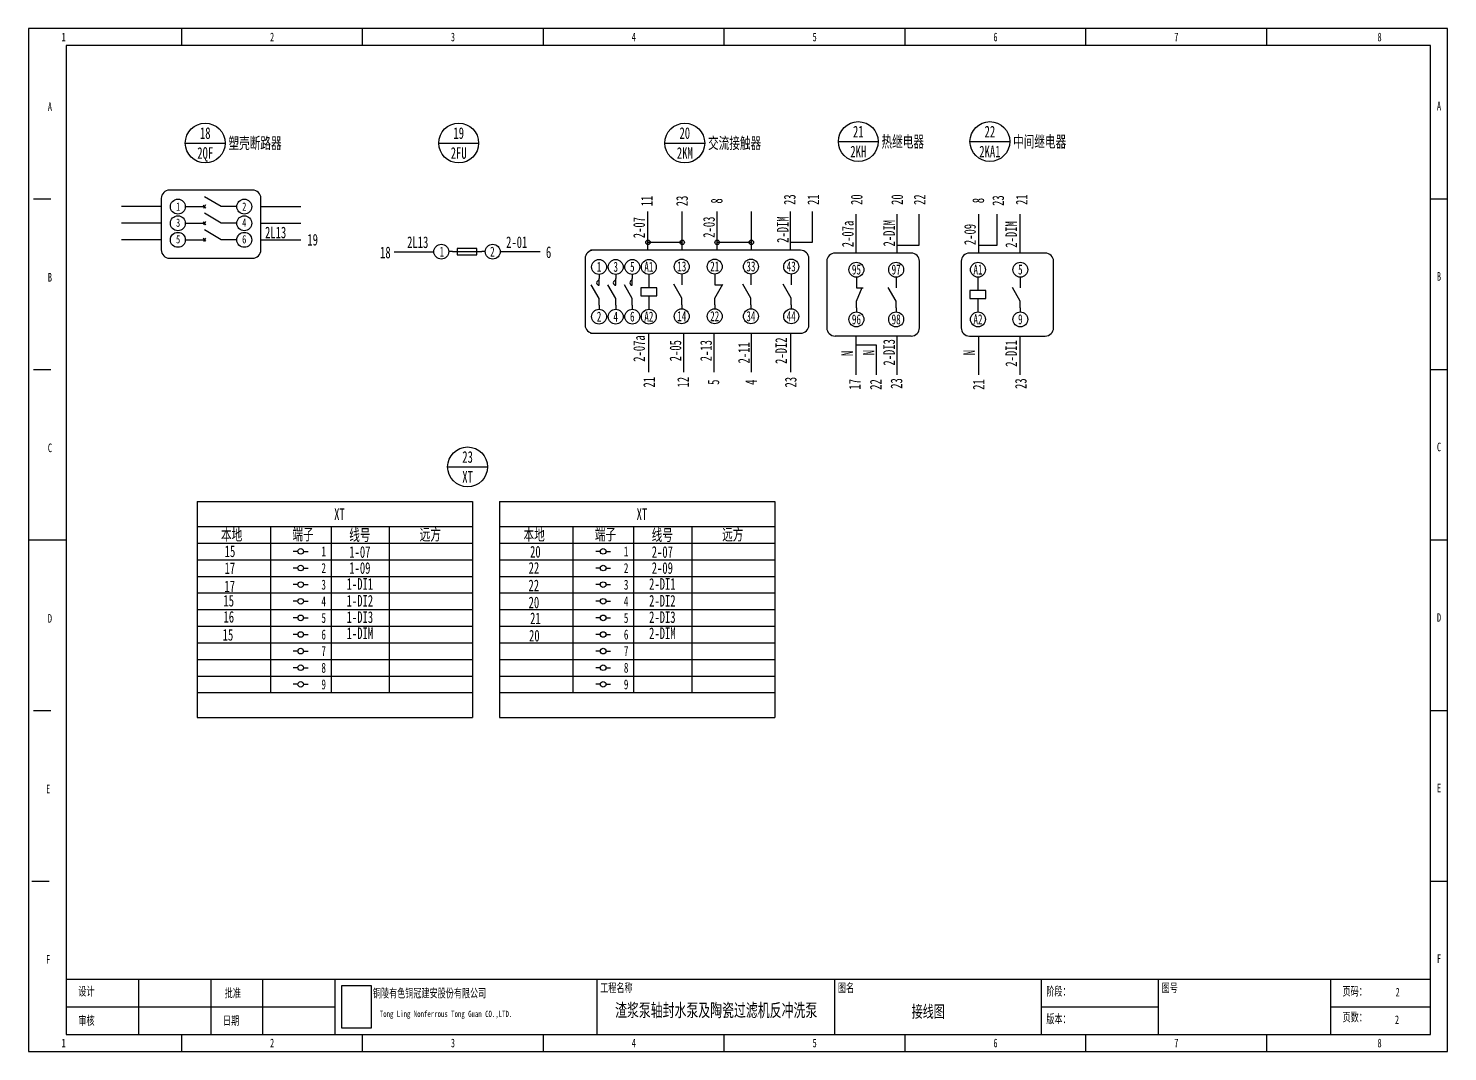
# Model space of a CAD drawing. Header units: millimetres. Extents: x 401220 to 2750366, y -101310 to 943175.
# Drawn here: x 1241176 to 1298163, y -101310 to -60230 of the extents above; entities that cross this region are included whole.
import ezdxf
from ezdxf.enums import TextEntityAlignment as Align

# ---------------------------------------------------------------- set-up
doc = ezdxf.new("R2010")
doc.units = ezdxf.units.MM
doc.layers.add('SW', color=8, linetype='Continuous', lineweight=20)
doc.styles.add('ROM-S', font='NSimSun.ttf', dxfattribs={"width": 0.67})
doc.styles.add('标准', font='NSimSun.ttf', dxfattribs={"width": 0.667})

msp = doc.modelspace()

# ---------------------------------------------------------------- hatches: boundary and pattern name
h = msp.add_hatch(color=256)
h.dxf.hatch_style = 1
h.paths.add_polyline_path([(1266054.95811, -68727.04005), (1266054.95811, -68817.20632), (1266145.12437, -68817.20632, 0.4142135624)])
h.paths.add_polyline_path([(1266145.12437, -68817.20632), (1266054.95811, -68817.20632), (1266054.95811, -68907.37258, 0.4142135624)])
h.paths.add_polyline_path([(1266054.95811, -68817.20632), (1266054.95811, -68727.04005, 0.4142135624), (1265964.79184, -68817.20632, 0.4142135624), (1266054.95811, -68907.37258)])
h.paths.add_polyline_path([(1267430.12073, -68727.04005, 0.4142135624), (1267339.95446, -68817.20632), (1267430.12073, -68817.20632)])
h.paths.add_polyline_path([(1267430.12073, -68817.20632), (1267339.95446, -68817.20632, 0.4142135624), (1267430.12073, -68907.37258)])
h.paths.add_polyline_path([(1267520.28699, -68817.20632, 0.4142135624), (1267430.12073, -68727.04005), (1267430.12073, -68907.37258, 0.4142135624)])
h = msp.add_hatch(color=256)
h.dxf.hatch_style = 1
h.paths.add_polyline_path([(1268832.47016, -68727.04005), (1268832.47016, -68817.20632), (1268922.63643, -68817.20632, 0.4142135624)])
h.paths.add_polyline_path([(1268922.63643, -68817.20632), (1268832.47016, -68817.20632), (1268832.47016, -68907.37258, 0.4142135624)])
h.paths.add_polyline_path([(1268832.47016, -68817.20632), (1268832.47016, -68727.04005, 0.4142135624), (1268742.3039, -68817.20632, 0.4142135624), (1268832.47016, -68907.37258)])
h.paths.add_polyline_path([(1270207.63279, -68727.04005, 0.4142135624), (1270117.46652, -68817.20632), (1270207.63279, -68817.20632)])
h.paths.add_polyline_path([(1270207.63279, -68817.20632), (1270117.46652, -68817.20632, 0.4142135624), (1270207.63279, -68907.37258)])
h.paths.add_polyline_path([(1270297.79905, -68817.20632, 0.4142135624), (1270207.63279, -68727.04005), (1270207.63279, -68907.37258, 0.4142135624)])

# ---------------------------------------------------------------- linework, layer by layer
at = {"ltscale": 4}
for p, q in [((1247331.54402, -60921.65116), (1247331.54402, -60230.06724)), ((1254593.17521, -60921.65116), (1254593.17521, -60230.06724)), ((1261854.8064, -60921.65116), (1261854.8064, -60230.06724)), ((1269116.43759, -60921.65116), (1269116.43759, -60230.06724)), ((1276378.06879, -60921.65116), (1276378.06879, -60230.06724)), ((1283639.69998, -60921.65116), (1283639.69998, -60230.06724)), ((1290901.33117, -60921.65116), (1290901.33117, -60230.06724)), ((1241383.92228, -67076.74808), (1242075.5062, -67076.74808)), ((1297471.37844, -67076.74808), (1298162.96236, -67076.74808)), ((1241383.92228, -73923.42891), (1242075.5062, -73923.42891)), ((1297471.37844, -73923.42891), (1298162.96236, -73923.42891)), ((1241176.4471, -80770.10975), (1242697.93173, -80770.10975)), ((1297471.37844, -80770.10975), (1298162.96236, -80770.10975)), ((1251998.99675, -81228.48885), (1251811.48339, -81228.48885)), ((1252224.01278, -81228.48885), (1252411.52614, -81228.48885)), ((1264143.78845, -81228.48885), (1263956.27509, -81228.48885)), ((1264368.80448, -81228.48885), (1264556.31784, -81228.48885)), ((1251998.99676, -81895.48133), (1251811.4834, -81895.48133)), ((1252224.01279, -81895.48133), (1252411.52615, -81895.48133)), ((1264143.78846, -81895.48133), (1263956.2751, -81895.48133)), ((1264368.80449, -81895.48133), (1264556.31785, -81895.48133)), ((1251998.99678, -82562.47382), (1251811.48342, -82562.47382)), ((1252224.01281, -82562.47382), (1252411.52617, -82562.47382)), ((1264143.78848, -82562.47382), (1263956.27512, -82562.47382)), ((1264368.80451, -82562.47382), (1264556.31787, -82562.47382)), ((1251998.99675, -83229.46631), (1251811.48339, -83229.46631)), ((1251998.99675, -83229.46631), (1251811.48339, -83229.46631)), ((1252224.01278, -83229.46631), (1252411.52614, -83229.46631)), ((1252224.01278, -83229.46631), (1252411.52614, -83229.46631)), ((1264143.78845, -83229.46631), (1263956.27509, -83229.46631)), ((1264143.78845, -83229.46631), (1263956.27509, -83229.46631)), ((1264368.80448, -83229.46631), (1264556.31784, -83229.46631)), ((1264368.80448, -83229.46631), (1264556.31784, -83229.46631)), ((1251998.99676, -83896.45879), (1251811.4834, -83896.45879)), ((1252224.01279, -83896.45879), (1252411.52615, -83896.45879)), ((1264143.78846, -83896.45879), (1263956.2751, -83896.45879)), ((1264368.80449, -83896.45879), (1264556.31785, -83896.45879)), ((1251998.99678, -84563.45128), (1251811.48342, -84563.45128)), ((1252224.01281, -84563.45128), (1252411.52617, -84563.45128)), ((1264143.78848, -84563.45128), (1263956.27512, -84563.45128)), ((1264368.80451, -84563.45128), (1264556.31787, -84563.45128)), ((1251998.99675, -85230.44377), (1251811.48339, -85230.44377)), ((1252224.01278, -85230.44377), (1252411.52614, -85230.44377)), ((1264143.78845, -85230.44377), (1263956.27509, -85230.44377)), ((1264368.80448, -85230.44377), (1264556.31784, -85230.44377)), ((1251998.99675, -85897.43625), (1251811.48339, -85897.43625)), ((1252224.01278, -85897.43625), (1252411.52614, -85897.43625)), ((1264143.78845, -85897.43625), (1263956.27509, -85897.43625)), ((1264368.80448, -85897.43625), (1264556.31784, -85897.43625)), ((1251998.99683, -86564.42874), (1251811.48348, -86564.42874)), ((1252224.01287, -86564.42874), (1252411.52623, -86564.42874)), ((1264143.78853, -86564.42874), (1263956.27518, -86564.42874)), ((1264368.80457, -86564.42874), (1264556.31793, -86564.42874)), ((1241383.92228, -87616.79059), (1242075.5062, -87616.79059)), ((1297471.37844, -87616.79059), (1298162.96236, -87616.79059)), ((1241314.76389, -94463.47143), (1242006.34781, -94463.47143)), ((1297471.37844, -94463.47143), (1298162.96236, -94463.47143)), ((1242697.93173, -98405.49979), (1297471.37844, -98405.49979)), ((1245602.58421, -98405.49979), (1245602.58421, -100618.56834)), ((1248507.23669, -98405.49979), (1248507.23669, -100618.56834)), ((1250581.98846, -98405.49979), (1250581.98846, -100618.56834)), ((1253486.64093, -98405.49979), (1253486.64093, -100618.56834)), ((1263998.71656, -98405.49979), (1263998.71656, -100618.56834)), ((1273542.5747, -98405.49979), (1273542.5747, -100618.56834)), ((1281841.58178, -98405.49979), (1281841.58178, -100618.56834)), ((1286544.35246, -98405.49979), (1286544.35246, -100618.56834)), ((1293460.19169, -98405.49979), (1293460.19169, -100618.56834)), ((1242697.93173, -99512.03407), (1253486.64093, -99512.03407)), ((1281841.58178, -99512.03407), (1286544.35246, -99512.03407)), ((1293460.19169, -99512.03407), (1297471.37844, -99512.03407)), ((1247331.54402, -101310.15227), (1247331.54402, -100618.56834)), ((1254593.17521, -101310.15227), (1254593.17521, -100618.56834)), ((1261854.8064, -101310.15227), (1261854.8064, -100618.56834)), ((1269116.43759, -101310.15227), (1269116.43759, -100618.56834)), ((1276378.06879, -101310.15227), (1276378.06879, -100618.56834)), ((1283639.69998, -101310.15227), (1283639.69998, -100618.56834)), ((1290901.33117, -101310.15227), (1290901.33117, -100618.56834))]:
    msp.add_line(p, q, dxfattribs=at)
for p, q in [((1247477.94013, -64832.67482), (1249077.79664, -64832.67482)), ((1257656.01768, -64832.67482), (1259255.8742, -64832.67482)), ((1266733.60396, -64832.67482), (1268333.46047, -64832.67482)), ((1273699.06743, -64773.96014), (1275298.92395, -64773.96014)), ((1278983.30654, -64773.96014), (1280583.16306, -64773.96014)), ((1246511.75714, -67053.222), (1246511.75714, -69122.41414)), ((1250178.09499, -66719.91856), (1246845.06058, -66719.91856)), ((1248913.84152, -67386.52545), (1248247.23463, -66986.56132)), ((1250511.39843, -69122.41414), (1250511.39843, -67053.222)), ((1246511.75714, -67386.52544), (1244911.90062, -67386.52544)), ((1247478.33712, -67386.52545), (1248247.23463, -67386.52545)), ((1248303.69839, -67446.08197), (1248190.77088, -67326.96892)), ((1248292.71242, -67318.0003), (1248203.1668, -67458.64421)), ((1248913.13654, -68051.33552), (1248246.52966, -67651.37139)), ((1249544.81845, -67386.52545), (1248913.84152, -67386.52545)), ((1250511.39843, -67384.35929), (1252111.25494, -67384.35929)), ((1266054.95811, -69138.40732), (1266054.95811, -67576.42738)), ((1267433.01751, -69138.40732), (1267433.01751, -67576.42738)), ((1268832.47016, -69138.40732), (1268832.47016, -67576.42738)), ((1270207.63279, -69138.40732), (1270207.63279, -67576.42738)), ((1271774.00754, -69138.40732), (1271774.00754, -67576.42738)), ((1272662.72361, -68817.20632), (1272662.72361, -67576.42738)), ((1274419.26109, -69248.90565), (1274419.26109, -67686.92571)), ((1276058.75455, -69248.90565), (1276058.75455, -67686.92571)), ((1276947.47063, -68927.70466), (1276947.47063, -67686.92571)), ((1279336.41055, -69248.90565), (1279336.41055, -67686.92571)), ((1280081.53562, -68927.70466), (1280081.53562, -67686.92571)), ((1281000.50148, -69248.90565), (1281000.50148, -67686.92571)), ((1246511.75714, -68053.13232), (1244911.90062, -68053.13232)), ((1247478.33712, -68053.13233), (1248247.23463, -68053.13233)), ((1248302.99342, -68110.89204), (1248190.0659, -67991.77899)), ((1248292.00745, -67982.81037), (1248202.46182, -68123.45429)), ((1248913.84152, -68717.94239), (1248247.23463, -68317.97826)), ((1249544.81845, -68053.13233), (1248913.84152, -68053.13233)), ((1250511.39843, -68050.96617), (1252111.25494, -68050.96617)), ((1246511.75714, -68719.7392), (1244911.90062, -68719.7392)), ((1247478.33712, -68719.7392), (1248247.23463, -68719.7392)), ((1248303.69839, -68777.49892), (1248190.77088, -68658.38587)), ((1248292.71242, -68649.41725), (1248203.1668, -68790.06116)), ((1249544.81845, -68719.7392), (1248913.84152, -68719.7392)), ((1250511.39843, -68717.57305), (1252111.25494, -68717.57305)), ((1266054.95811, -68817.20632), (1267430.12073, -68817.20632)), ((1268832.47016, -68817.20632), (1270207.63279, -68817.20632)), ((1271774.00754, -68817.20632), (1272662.72361, -68817.20632)), ((1276058.75455, -68927.70466), (1276947.47063, -68927.70466)), ((1279336.41055, -68927.70466), (1280081.53562, -68927.70466)), ((1246845.06058, -69455.71758), (1250178.09499, -69455.71758)), ((1257457.2182, -69212.10276), (1255857.36168, -69212.10276)), ((1258203.77193, -69193.98849), (1258056.24349, -69193.98849)), ((1258203.77193, -69193.98849), (1258387.22687, -69193.98849)), ((1258387.22687, -69060.66712), (1258387.22687, -69327.30987)), ((1259187.15513, -69060.66712), (1258387.22687, -69060.66712)), ((1258387.22687, -69193.98849), (1259187.15513, -69193.98849)), ((1258387.22687, -69327.30987), (1259187.15513, -69327.30987)), ((1259187.15513, -69327.30987), (1259187.15513, -69060.66712)), ((1259187.15513, -69193.98849), (1259379.89271, -69193.98849)), ((1259522.77863, -69193.98849), (1259379.89271, -69193.98849)), ((1260122.31251, -69193.43777), (1261722.16903, -69193.43777)), ((1263529.9976, -69471.71076), (1263529.9976, -72138.13828)), ((1268832.47016, -69138.40732), (1263751.68907, -69138.40732)), ((1270564.77835, -69138.40732), (1265483.99725, -69138.40732)), ((1272183.38761, -69138.40732), (1267102.60651, -69138.40732)), ((1272183.38761, -69138.40732), (1267364.01085, -69138.40732)), ((1272516.69105, -72138.13828), (1272516.69105, -69471.71076)), ((1276622.00042, -69248.90565), (1273565.63763, -69248.90565)), ((1282006.18685, -69248.90565), (1278963.76303, -69248.90565)), ((1267411.1207, -70093.05454), (1267411.1207, -70258.93735)), ((1268734.23191, -70093.05454), (1268734.23191, -70258.93735)), ((1270187.39618, -70093.05454), (1270187.39618, -70258.93735)), ((1271806.39065, -70093.05454), (1271806.39065, -70258.93735)), ((1273232.33438, -69582.20909), (1273232.33438, -72248.63662)), ((1276955.30386, -72248.63662), (1276955.30386, -69582.20909)), ((1278630.45959, -69582.20909), (1278630.45959, -72248.63662)), ((1282339.49029, -72248.63662), (1282339.49029, -69582.20909)), ((1264090.08889, -71073.873), (1263770.11763, -70519.66642)), ((1264090.08894, -70540.5875), (1264090.08896, -70273.94474)), ((1264090.08896, -70108.06193), (1264090.08896, -70273.94474)), ((1264759.06213, -71073.873), (1264439.09087, -70519.66642)), ((1264759.06217, -70540.5875), (1264759.06219, -70273.94474)), ((1264759.06219, -70108.06193), (1264759.06219, -70273.94474)), ((1265425.66901, -71073.873), (1265105.69775, -70519.66642)), ((1265425.66905, -70540.5875), (1265425.66907, -70273.94474)), ((1265425.66907, -70108.06193), (1265425.66907, -70273.94474)), ((1265769.93827, -70647.24457), (1265769.93824, -70967.21587)), ((1266409.88088, -70647.24462), (1265769.93827, -70647.24457)), ((1266089.9096, -70273.94474), (1266089.90957, -70647.2446)), ((1266089.9096, -70108.06193), (1266089.9096, -70273.94474)), ((1266409.88085, -70967.21593), (1266409.88088, -70647.24462)), ((1267411.12064, -71058.86561), (1267091.14938, -70504.65903)), ((1267411.1207, -70258.93735), (1267411.12068, -70525.5801)), ((1268734.23184, -71058.86561), (1269059.53605, -70495.4223)), ((1268734.23191, -70258.93735), (1268734.23189, -70525.5801)), ((1268734.23189, -70525.5801), (1269042.12442, -70525.58013)), ((1270187.39611, -71058.86561), (1269867.42485, -70504.65903)), ((1270187.39618, -70258.93735), (1270187.39615, -70525.5801)), ((1271806.39058, -71058.86561), (1271486.41933, -70504.65903)), ((1271806.39065, -70258.93735), (1271806.39063, -70525.5801)), ((1274424.78546, -71184.37134), (1274659.07492, -70630.16476)), ((1274424.78553, -70384.44308), (1274424.78551, -70651.08583)), ((1274424.78551, -70651.08583), (1274695.25933, -70651.08585)), ((1274424.78553, -70218.56027), (1274424.78553, -70384.44308)), ((1276019.56962, -71184.37148), (1275699.59836, -70630.1649)), ((1276019.56968, -70384.44322), (1276019.56966, -70651.08597)), ((1276019.56968, -70218.56027), (1276019.56968, -70384.44308)), ((1279305.00727, -70384.44308), (1279305.00724, -70757.74293)), ((1279305.00727, -70218.56027), (1279305.00727, -70384.44308)), ((1281006.02586, -71184.37134), (1280686.0546, -70630.16476)), ((1281006.02592, -70384.44308), (1281006.0259, -70651.08583)), ((1281006.02592, -70218.56027), (1281006.02592, -70384.44308)), ((1264090.08887, -71340.51575), (1264090.08889, -71073.873)), ((1264759.0621, -71340.51575), (1264759.06213, -71073.873)), ((1265425.66899, -71340.51575), (1265425.66901, -71073.873)), ((1265769.93824, -70967.21587), (1266409.88085, -70967.21593)), ((1266089.90955, -70967.2159), (1266089.90952, -71340.51575)), ((1267411.12061, -71325.50836), (1267411.12064, -71058.86561)), ((1268734.23182, -71325.50836), (1268734.23184, -71058.86561)), ((1270187.39609, -71325.50836), (1270187.39611, -71058.86561)), ((1271806.39056, -71325.50836), (1271806.39058, -71058.86561)), ((1274424.78544, -71451.01409), (1274424.78546, -71184.37134)), ((1276019.5696, -71451.01423), (1276019.56962, -71184.37148)), ((1278985.03594, -70757.74291), (1278985.03591, -71077.71421)), ((1278985.03591, -71077.71421), (1279624.97852, -71077.71426)), ((1279624.97854, -70757.74296), (1278985.03594, -70757.74291)), ((1279305.00721, -71077.71424), (1279305.00718, -71451.01409)), ((1279624.97852, -71077.71426), (1279624.97854, -70757.74296)), ((1281006.02584, -71451.01409), (1281006.02586, -71184.37134)), ((1264090.08896, -71340.51575), (1264090.08896, -71503.66054)), ((1264759.06219, -71340.51575), (1264759.06219, -71503.66054)), ((1265425.66907, -71340.51575), (1265425.66907, -71503.66054)), ((1266089.9096, -71340.51575), (1266089.9096, -71503.66054)), ((1267411.1207, -71325.50836), (1267411.1207, -71488.65315)), ((1268734.23191, -71325.50836), (1268734.23191, -71488.65315)), ((1270187.39618, -71325.50836), (1270187.39618, -71488.65315)), ((1271806.39065, -71325.50836), (1271806.39065, -71488.65315)), ((1274424.78553, -71451.01409), (1274424.78553, -71614.15888)), ((1276019.56968, -71451.01409), (1276019.56968, -71614.15888)), ((1279305.00727, -71451.01409), (1279305.00727, -71614.15888)), ((1281006.02592, -71451.01409), (1281006.02592, -71614.15888)), ((1263751.68907, -72471.44173), (1268897.91045, -72471.44173)), ((1265483.99725, -72471.44173), (1270630.21864, -72471.44173)), ((1266087.30364, -74033.42167), (1266087.30364, -72471.44173)), ((1267102.60651, -72471.44173), (1272248.8279, -72471.44173)), ((1267364.01085, -72471.44173), (1272183.38761, -72471.44173)), ((1267489.65259, -74033.42167), (1267489.65259, -72471.44173)), ((1268715.43042, -74033.42167), (1268715.43042, -72471.44173)), ((1270207.63279, -74033.42167), (1270207.63279, -72471.44173)), ((1271793.64924, -74033.42167), (1271793.64924, -72471.44173)), ((1276622.0006, -72581.94006), (1273565.63782, -72581.94006)), ((1274419.26109, -74143.92), (1274419.26109, -72581.94006)), ((1274419.26109, -72934.76991), (1275213.23639, -72934.76991)), ((1275213.23639, -72934.76991), (1275213.23639, -74143.92)), ((1276058.75455, -74143.92), (1276058.75455, -72581.94006)), ((1278963.76303, -72581.94006), (1282006.18685, -72581.94006)), ((1279336.41055, -74143.92), (1279336.41055, -72581.94006)), ((1281000.50148, -74143.92), (1281000.50148, -72581.94006)), ((1258011.61059, -77835.36263), (1259611.46711, -77835.36263)), ((1242697.93173, -78907.75772), (1242697.93173, -80794.16138)), ((1247948.18341, -79228.69082), (1247948.18344, -80229.17955)), ((1247948.18341, -79228.69082), (1258620.0632, -79228.69082)), ((1248330.62288, -79228.69082), (1259002.50267, -79228.69082)), ((1259002.50267, -79228.69082), (1259002.5027, -80229.17955)), ((1260092.97511, -79228.69082), (1260092.97514, -80229.17955)), ((1260092.97511, -79228.69082), (1270764.8549, -79228.69082)), ((1260475.41458, -79228.69082), (1271147.29437, -79228.69082)), ((1271147.29437, -79228.69082), (1271147.2944, -80229.17955)), ((1247948.18344, -80229.17955), (1259002.5027, -80229.17955)), ((1247948.18344, -80229.17955), (1247948.18346, -80896.17203)), ((1250898.84985, -80229.17955), (1250898.84987, -80896.17203)), ((1253333.06654, -80229.17955), (1253333.06656, -80896.17204)), ((1255668.63831, -80229.17955), (1255668.63833, -80896.17203)), ((1259002.5027, -80229.17955), (1259002.50271, -80896.17203)), ((1260092.97514, -80229.17955), (1271147.2944, -80229.17955)), ((1260092.97514, -80229.17955), (1260092.97516, -80896.17203)), ((1263043.64155, -80229.17955), (1263043.64157, -80896.17203)), ((1265477.85824, -80229.17955), (1265477.85826, -80896.17204)), ((1267813.43001, -80229.17955), (1267813.43003, -80896.17203)), ((1271147.2944, -80229.17955), (1271147.29441, -80896.17203)), ((1247948.18344, -80896.17203), (1247948.18346, -81563.16452)), ((1247948.18344, -80896.17203), (1247948.18346, -81563.16452)), ((1247948.18344, -80896.17203), (1258620.06323, -80896.17203)), ((1248330.62291, -80896.17203), (1259002.5027, -80896.17203)), ((1250898.84987, -80896.17203), (1250898.84988, -81563.16452)), ((1253333.06656, -80896.17203), (1253333.06658, -81563.16452)), ((1255667.54026, -80896.17203), (1255667.54028, -81563.16452)), ((1259002.5027, -80896.17203), (1259002.50271, -81563.16452)), ((1259002.5027, -80896.17203), (1259002.50271, -81563.16452)), ((1260092.97514, -80896.17203), (1260092.97516, -81563.16452)), ((1260092.97514, -80896.17203), (1260092.97516, -81563.16452)), ((1260092.97514, -80896.17203), (1270764.85493, -80896.17203)), ((1260475.41461, -80896.17203), (1271147.2944, -80896.17203)), ((1263043.64157, -80896.17203), (1263043.64158, -81563.16452)), ((1265477.85826, -80896.17203), (1265477.85828, -81563.16452)), ((1267812.33196, -80896.17203), (1267812.33198, -81563.16452)), ((1271147.2944, -80896.17203), (1271147.29441, -81563.16452)), ((1271147.2944, -80896.17203), (1271147.29441, -81563.16452)), ((1247948.18346, -81563.16452), (1247948.18348, -82230.15701)), ((1247948.18346, -81563.16452), (1247948.18348, -82230.15701)), ((1247948.18346, -81563.16452), (1258620.06325, -81563.16452)), ((1248330.62292, -81563.16452), (1259002.50271, -81563.16452)), ((1250898.84988, -81563.16452), (1250898.8499, -82230.15701)), ((1253333.06658, -81563.16452), (1253333.06659, -82230.15701)), ((1255667.54028, -81563.16452), (1255667.5403, -82230.15701)), ((1259002.50271, -81563.16452), (1259002.50273, -82230.15701)), ((1259002.50271, -81563.16452), (1259002.50273, -82230.15701)), ((1260092.97516, -81563.16452), (1260092.97518, -82230.15701)), ((1260092.97516, -81563.16452), (1260092.97518, -82230.15701)), ((1260092.97516, -81563.16452), (1270764.85495, -81563.16452)), ((1260475.41463, -81563.16452), (1271147.29441, -81563.16452)), ((1263043.64158, -81563.16452), (1263043.6416, -82230.15701)), ((1265477.85828, -81563.16452), (1265477.85829, -82230.15701)), ((1267812.33198, -81563.16452), (1267812.332, -82230.15701)), ((1271147.29441, -81563.16452), (1271147.29443, -82230.15701)), ((1271147.29441, -81563.16452), (1271147.29443, -82230.15701)), ((1247948.18348, -82230.15701), (1247948.18349, -82897.14949)), ((1247948.18348, -82230.15701), (1247948.18349, -82897.14949)), ((1247948.18348, -82230.15701), (1258620.06326, -82230.15701)), ((1248330.62294, -82230.15701), (1259002.50273, -82230.15701)), ((1250898.8499, -82230.15701), (1250898.84992, -82897.14949)), ((1253333.06659, -82230.15701), (1253333.06661, -82897.14949)), ((1255667.5403, -82230.15701), (1255667.54032, -82897.14949)), ((1259002.50273, -82230.15701), (1259002.50275, -82897.14949)), ((1259002.50273, -82230.15701), (1259002.50275, -82897.14949)), ((1260092.97518, -82230.15701), (1260092.97519, -82897.14949)), ((1260092.97518, -82230.15701), (1260092.97519, -82897.14949)), ((1260092.97518, -82230.15701), (1270764.85497, -82230.15701)), ((1260475.41464, -82230.15701), (1271147.29443, -82230.15701)), ((1263043.6416, -82230.15701), (1263043.64162, -82897.14949)), ((1265477.85829, -82230.15701), (1265477.85831, -82897.14949)), ((1267812.332, -82230.15701), (1267812.33202, -82897.14949)), ((1271147.29443, -82230.15701), (1271147.29445, -82897.14949)), ((1271147.29443, -82230.15701), (1271147.29445, -82897.14949)), ((1247948.18349, -82897.14949), (1247948.18351, -83564.14198)), ((1247948.18349, -82897.14949), (1247948.18351, -83564.14198)), ((1247948.18349, -82897.14949), (1258620.06328, -82897.14949)), ((1248330.62296, -82897.14949), (1259002.50275, -82897.14949)), ((1250898.84992, -82897.14949), (1250898.84994, -83564.14198)), ((1253333.06661, -82897.14949), (1253333.06663, -83564.14198)), ((1255667.54032, -82897.14949), (1255667.54033, -83564.14198)), ((1259002.50275, -82897.14949), (1259002.50277, -83564.14198)), ((1259002.50275, -82897.14949), (1259002.50277, -83564.14198)), ((1260092.97519, -82897.14949), (1260092.97521, -83564.14198)), ((1260092.97519, -82897.14949), (1260092.97521, -83564.14198)), ((1260092.97519, -82897.14949), (1270764.85498, -82897.14949)), ((1260475.41466, -82897.14949), (1271147.29445, -82897.14949)), ((1263043.64162, -82897.14949), (1263043.64164, -83564.14198)), ((1265477.85831, -82897.14949), (1265477.85833, -83564.14198)), ((1267812.33202, -82897.14949), (1267812.33203, -83564.14198)), ((1271147.29445, -82897.14949), (1271147.29447, -83564.14198)), ((1271147.29445, -82897.14949), (1271147.29447, -83564.14198)), ((1247948.18351, -83564.14198), (1247948.18353, -84231.13447)), ((1247948.18351, -83564.14198), (1247948.18353, -84231.13447)), ((1247948.18351, -83564.14198), (1258620.0633, -83564.14198)), ((1248330.62298, -83564.14198), (1259002.50277, -83564.14198)), ((1250898.84994, -83564.14198), (1250898.84996, -84231.13447)), ((1253333.06663, -83564.14198), (1253333.06665, -84231.13447)), ((1255667.54033, -83564.14198), (1255667.54035, -84231.13447)), ((1259002.50277, -83564.14198), (1259002.50279, -84231.13447)), ((1259002.50277, -83564.14198), (1259002.50279, -84231.13447)), ((1260092.97521, -83564.14198), (1260092.97523, -84231.13447)), ((1260092.97521, -83564.14198), (1260092.97523, -84231.13447)), ((1260092.97521, -83564.14198), (1270764.855, -83564.14198)), ((1260475.41468, -83564.14198), (1271147.29447, -83564.14198)), ((1263043.64164, -83564.14198), (1263043.64166, -84231.13447)), ((1265477.85833, -83564.14198), (1265477.85835, -84231.13447)), ((1267812.33203, -83564.14198), (1267812.33205, -84231.13447)), ((1271147.29447, -83564.14198), (1271147.29449, -84231.13447)), ((1271147.29447, -83564.14198), (1271147.29449, -84231.13447)), ((1247948.18353, -84231.13447), (1247948.18355, -84898.12696)), ((1247948.18353, -84231.13447), (1247948.18355, -84898.12696)), ((1247948.18353, -84231.13447), (1258620.06332, -84231.13447)), ((1248330.623, -84231.13447), (1259002.50279, -84231.13447)), ((1250898.84996, -84231.13447), (1250898.84997, -84898.12696)), ((1253333.06665, -84231.13447), (1253333.06667, -84898.12696)), ((1255667.54035, -84231.13447), (1255667.54037, -84898.12696)), ((1259002.50279, -84231.13447), (1259002.5028, -84898.12696)), ((1259002.50279, -84231.13447), (1259002.5028, -84898.12696)), ((1260092.97523, -84231.13447), (1260092.97525, -84898.12696)), ((1260092.97523, -84231.13447), (1260092.97525, -84898.12696)), ((1260092.97523, -84231.13447), (1270764.85502, -84231.13447)), ((1260475.4147, -84231.13447), (1271147.29449, -84231.13447)), ((1263043.64166, -84231.13447), (1263043.64167, -84898.12696)), ((1265477.85835, -84231.13447), (1265477.85837, -84898.12696)), ((1267812.33205, -84231.13447), (1267812.33207, -84898.12696)), ((1271147.29449, -84231.13447), (1271147.2945, -84898.12696)), ((1271147.29449, -84231.13447), (1271147.2945, -84898.12696)), ((1247948.18355, -84898.12696), (1247948.18356, -85565.11944)), ((1247948.18355, -84898.12696), (1247948.18356, -85565.11944)), ((1247948.18355, -84898.12696), (1258620.06334, -84898.12696)), ((1248330.62301, -84898.12696), (1259002.5028, -84898.12696)), ((1250898.84997, -84898.12696), (1250898.84999, -85565.11944)), ((1253333.06667, -84898.12696), (1253333.06668, -85565.11944)), ((1255667.54037, -84898.12696), (1255667.54039, -85565.11944)), ((1259002.5028, -84898.12698), (1259002.50282, -85565.11946)), ((1260092.97525, -84898.12696), (1260092.97526, -85565.11944)), ((1260092.97525, -84898.12696), (1260092.97526, -85565.11944)), ((1260092.97525, -84898.12696), (1270764.85504, -84898.12696)), ((1260475.41471, -84898.12696), (1271147.2945, -84898.12696)), ((1263043.64167, -84898.12696), (1263043.64169, -85565.11944)), ((1265477.85837, -84898.12696), (1265477.85838, -85565.11944)), ((1267812.33207, -84898.12696), (1267812.33209, -85565.11944)), ((1271147.2945, -84898.12698), (1271147.29452, -85565.11946)), ((1247948.18356, -85565.11944), (1247948.18358, -86232.11193)), ((1247948.18356, -85565.11944), (1247948.18358, -86232.11193)), ((1247948.18356, -85565.11944), (1258620.06335, -85565.11944)), ((1248330.62303, -85565.11944), (1259002.50282, -85565.11944)), ((1250898.84999, -85565.11944), (1250898.85001, -86232.11193)), ((1253333.06668, -85565.11944), (1253333.0667, -86232.11193)), ((1255667.54039, -85565.11944), (1255667.54041, -86232.11193)), ((1259002.50282, -85565.11946), (1259002.50284, -86232.11195)), ((1260092.97526, -85565.11944), (1260092.97528, -86232.11193)), ((1260092.97526, -85565.11944), (1260092.97528, -86232.11193)), ((1260092.97526, -85565.11944), (1270764.85505, -85565.11944)), ((1260475.41473, -85565.11944), (1271147.29452, -85565.11944)), ((1263043.64169, -85565.11944), (1263043.64171, -86232.11193)), ((1265477.85838, -85565.11944), (1265477.8584, -86232.11193)), ((1267812.33209, -85565.11944), (1267812.33211, -86232.11193)), ((1271147.29452, -85565.11946), (1271147.29454, -86232.11195)), ((1247948.18358, -86232.11193), (1247948.1836, -86899.10442)), ((1247948.18358, -86232.11193), (1247948.1836, -86899.10442)), ((1247948.18358, -86232.11193), (1258620.06337, -86232.11193)), ((1248330.62305, -86232.11193), (1259002.50284, -86232.11193)), ((1250898.85001, -86232.11193), (1250898.85003, -86899.10442)), ((1253333.0667, -86232.11193), (1253333.06672, -86899.10442)), ((1255667.54041, -86232.11193), (1255667.54042, -86899.10442)), ((1259002.50284, -86232.11193), (1259002.50286, -86899.10442)), ((1259002.50284, -86232.11193), (1259002.50286, -86899.10442)), ((1260092.97528, -86232.11193), (1260092.9753, -86899.10442)), ((1260092.97528, -86232.11193), (1260092.9753, -86899.10442)), ((1260092.97528, -86232.11193), (1270764.85507, -86232.11193)), ((1260475.41475, -86232.11193), (1271147.29454, -86232.11193)), ((1263043.64171, -86232.11193), (1263043.64173, -86899.10442)), ((1265477.8584, -86232.11193), (1265477.85842, -86899.10442)), ((1267812.33211, -86232.11193), (1267812.33212, -86899.10442)), ((1271147.29454, -86232.11193), (1271147.29456, -86899.10442)), ((1271147.29454, -86232.11193), (1271147.29456, -86899.10442)), ((1247948.1836, -86899.10442), (1247948.18362, -87566.0969)), ((1247948.1836, -86899.10442), (1247948.18362, -87566.0969)), ((1247948.1836, -86899.10442), (1259002.50286, -86899.10442)), ((1247948.18364, -86899.10442), (1247948.18366, -87899.59315)), ((1259002.50286, -86899.10442), (1259002.50288, -87566.0969)), ((1259002.50286, -86899.10442), (1259002.50288, -87566.0969)), ((1259002.50289, -86899.10442), (1259002.50292, -87899.59315)), ((1260092.9753, -86899.10442), (1271147.29456, -86899.10412)), ((1260092.9753, -86899.10442), (1260092.97532, -87566.0969)), ((1260092.9753, -86899.10442), (1260092.97532, -87566.0969)), ((1260092.97534, -86899.10442), (1260092.97536, -87899.59315)), ((1271147.29456, -86899.10442), (1271147.29458, -87566.0969)), ((1271147.29456, -86899.10442), (1271147.29458, -87566.0969)), ((1271147.29459, -86899.10442), (1271147.29462, -87899.59315)), ((1247948.18364, -87232.60066), (1247948.18366, -87899.59315)), ((1247948.18364, -87232.60066), (1247948.18366, -87899.59315)), ((1260092.97535, -87232.60066), (1260092.97536, -87899.59315)), ((1260092.97535, -87232.60066), (1260092.97536, -87899.59315)), ((1247948.18366, -87899.59315), (1258620.06345, -87899.59315)), ((1248330.62313, -87899.59315), (1259002.50292, -87899.59315)), ((1260092.97536, -87899.59315), (1270764.85515, -87899.59315)), ((1260475.41483, -87899.59315), (1271147.29462, -87899.59315))]:
    msp.add_line(p, q)
for points in [[(1241176.4471, -101310.15227), (1298162.96236, -101310.15227), (1298162.96236, -60230.06724), (1241176.4471, -60230.06724)], [(1242697.93173, -100618.56834), (1297471.37844, -100618.56834), (1297471.37844, -60921.65116), (1242697.93173, -60921.65116)]]:
    msp.add_lwpolyline(points, close=True, dxfattribs=at)
msp.add_lwpolyline([(1253757.23484, -98656.8889), (1254937.52556, -98656.8889), (1254937.52556, -100367.72706), (1253757.23484, -100367.72706)], close=True)
for centre, radius in [((1248277.86839, -64832.67482), 799.92826), ((1258455.94594, -64832.67482), 799.92826), ((1267533.53221, -64832.67482), 799.92826), ((1274498.99569, -64773.96014), 799.92826), ((1279783.2348, -64773.96014), 799.92826), ((1247178.36402, -67386.52544), 299.9731), ((1249844.79155, -67386.52544), 299.9731), ((1247178.36402, -68053.13232), 299.9731), ((1249844.79155, -68053.13232), 299.9731), ((1247178.36402, -68719.7392), 299.9731), ((1249844.79155, -68719.7392), 299.9731), ((1257756.27039, -69193.98849), 299.9731), ((1259822.75173, -69193.98849), 299.9731), ((1266054.95811, -68817.20632), 90.16627), ((1267430.12073, -68817.20632), 90.16627), ((1268832.47016, -68817.20632), 90.16627), ((1270207.63279, -68817.20632), 90.16627), ((1264090.08896, -69808.08884), 299.9731), ((1264759.06219, -69808.08884), 299.9731), ((1265425.66907, -69808.08884), 299.9731), ((1266089.9096, -69808.08884), 299.9731), ((1267411.1207, -69793.08145), 299.9731), ((1268734.23191, -69793.08145), 299.9731), ((1270187.39618, -69793.08145), 299.9731), ((1271806.39065, -69793.08145), 299.9731), ((1274424.78553, -69918.58717), 299.9731), ((1276019.56968, -69918.58717), 299.9731), ((1279305.00727, -69918.58717), 299.9731), ((1281006.02592, -69918.58717), 299.9731), ((1264090.08896, -71803.63364), 299.9731), ((1264759.06219, -71803.63364), 299.9731), ((1265425.66907, -71803.63364), 299.9731), ((1266089.9096, -71803.63364), 299.9731), ((1267411.1207, -71788.62625), 299.9731), ((1268734.23191, -71788.62625), 299.9731), ((1270187.39618, -71788.62625), 299.9731), ((1271806.39065, -71788.62625), 299.9731), ((1274424.78553, -71914.13198), 299.9731), ((1276019.56968, -71914.13198), 299.9731), ((1279305.00727, -71914.13198), 299.9731), ((1281006.02592, -71914.13198), 299.9731), ((1258811.53885, -77835.36263), 799.92826)]:
    msp.add_circle(centre, radius)
for centre in [(1252111.50476, -81228.48885), (1264256.29646, -81228.48885), (1252111.50478, -81895.48133), (1264256.29648, -81895.48133), (1252111.5048, -82562.47382), (1264256.2965, -82562.47382), (1252111.50476, -83229.46631), (1252111.50476, -83229.46631), (1264256.29646, -83229.46631), (1264256.29646, -83229.46631), (1252111.50478, -83896.45879), (1264256.29648, -83896.45879), (1252111.5048, -84563.45128), (1264256.2965, -84563.45128), (1252111.50476, -85230.44377), (1264256.29646, -85230.44377), (1252111.50476, -85897.43625), (1264256.29646, -85897.43625), (1252111.50485, -86564.42874), (1264256.29655, -86564.42874)]:
    msp.add_circle(centre, 112.50802, dxfattribs=at)
for centre, radius, start, end in [((1246845.06058, -67053.222), 333.30344, 90, 180), ((1250178.09499, -67053.222), 333.30344, 0, 90), ((1246845.06058, -69122.41414), 333.30344, 180, 270), ((1250178.09499, -69122.41414), 333.30344, 270, 0), ((1263863.30104, -69471.71076), 333.30344, 90, 180), ((1272183.38761, -69471.71076), 333.30344, 0, 90), ((1273565.63782, -69582.20909), 333.30344, 90, 180), ((1276622.00042, -69582.20909), 333.30344, 0, 90), ((1278963.76303, -69582.20909), 333.30344, 90, 180), ((1282006.18685, -69582.20909), 333.30344, 0, 90), ((1264090.08894, -70444.5961), 95.99139, 89.999995388, 269.999995388), ((1264759.06218, -70444.5961), 95.99139, 89.999995388, 269.999995388), ((1265425.66906, -70444.5961), 95.99139, 89.999995388, 269.999995388), ((1263863.30104, -72138.13828), 333.30344, 180, 270), ((1272183.38761, -72138.13828), 333.30344, 270, 0), ((1273565.63782, -72248.63662), 333.30344, 180, 270), ((1276622.00042, -72248.63662), 333.30344, 270, 0), ((1278963.76303, -72248.63662), 333.30344, 180, 270), ((1282006.18685, -72248.63662), 333.30344, 270, 0)]:
    msp.add_arc(centre, radius, start, end)

# ---------------------------------------------------------------- texts
at = {"style": 'ROM-S', "width": 0.67}
for s, p in [('1', (1242594.19414, -60852.49277)), ('2', (1250962.35961, -60852.49277)), ('3', (1258223.99081, -60852.49277)), ('4', (1265485.622, -60852.49277)), ('5', (1272747.25319, -60852.49277)), ('6', (1280008.88438, -60852.49277)), ('7', (1287270.51557, -60852.49277)), ('8', (1295431.20587, -60852.49277)), ('A', (1242040.927, -63653.40766)), ('A', (1297817.1704, -63618.82846)), ('B', (1242040.927, -70500.08849)), ('B', (1297817.1704, -70465.5093)), ('C', (1242040.927, -77346.76933)), ('C', (1297817.1704, -77312.19014)), ('D', (1242040.927, -84193.45017)), ('D', (1297817.1704, -84158.87098)), ('E', (1241971.76861, -91040.13101)), ('E', (1297817.1704, -91005.55181)), ('F', (1241971.76861, -97886.81185)), ('F', (1297817.1704, -97852.23265)), ('1', (1242594.19414, -101240.99388)), ('2', (1250962.35961, -101240.99388)), ('3', (1258223.99081, -101240.99388)), ('4', (1265485.622, -101240.99388)), ('5', (1272747.25319, -101240.99388)), ('6', (1280008.88438, -101240.99388)), ('7', (1287270.51557, -101240.99388)), ('8', (1295431.20587, -101240.99388))]:
    msp.add_text(s, height=346.48355, dxfattribs=at).set_placement(p, align=Align.BOTTOM_CENTER)
for s, height, p in [('18', 466.624817, (1248277.86839, -64432.71069)), ('19', 466.624817, (1258455.94594, -64432.71069)), ('20', 466.624817, (1267533.53221, -64432.71069)), ('21', 466.624817, (1274498.99569, -64373.99601)), ('22', 466.624817, (1279783.2348, -64373.99601)), ('2KH', 466.624817, (1274498.99569, -65173.92427)), ('2KA1', 466.624817, (1279783.2348, -65173.92427)), ('2QF', 466.624817, (1248277.86839, -65232.63895)), ('2FU', 466.624817, (1258455.94594, -65232.63895)), ('2KM', 466.624817, (1267533.53221, -65232.63895)), ('1', 333.30344, (1247188.71395, -67386.52545)), ('2', 333.30344, (1249844.79155, -67386.52544)), ('3', 333.30344, (1247188.71395, -68029.21781)), ('4', 333.30344, (1249844.79155, -68029.2178)), ('5', 333.30344, (1247188.71395, -68695.82469)), ('6', 333.30344, (1249844.79155, -68695.82468)), ('19', 466.624817, (1252590.41599, -68713.29633)), ('18', 466.624817, (1255510.1465, -69224.12378)), ('23', 466.624817, (1258811.53885, -77435.3985)), ('XT', 466.624817, (1258811.53885, -78235.32675)), ('XT', 466.894741, (1253666.56279, -79728.93518)), ('XT', 466.894741, (1265811.35449, -79728.93518)), ('15', 466.624817, (1249271.83122, -81222.18395)), ('1', 400.19549, (1253033.60084, -81229.66828)), ('20', 466.624817, (1261533.18558, -81241.18562)), ('1', 400.19549, (1265178.39254, -81229.66828)), ('17', 466.624817, (1249264.05909, -81902.4126)), ('2', 400.19549, (1253033.60086, -81896.66076)), ('22', 466.624817, (1261475.05204, -81889.61522)), ('2', 400.19549, (1265178.39256, -81896.66076)), ('17', 466.624817, (1249261.57032, -82630.12114)), ('3', 400.19549, (1253033.60088, -82563.65325)), ('@N421', 0.133398, (1253333.06659, -82563.65325)), ('22', 466.624817, (1261469.48923, -82591.97585)), ('3', 400.19549, (1265178.39258, -82563.65325)), ('@N421', 0.133398, (1265477.85829, -82563.65325)), ('15', 466.624817, (1249219.86792, -83205.0492)), ('4', 400.19549, (1253033.6009, -83230.64574)), ('20', 466.624817, (1261474.59578, -83277.63998)), ('4', 400.19549, (1265178.3926, -83230.64574)), ('16', 466.624817, (1249223.65899, -83855.15143)), ('5', 400.19549, (1253033.60091, -83897.63823)), ('21', 466.624817, (1261534.02218, -83914.75285)), ('5', 400.19549, (1265178.39261, -83897.63823)), ('15', 466.624817, (1249190.18867, -84575.55862)), ('6', 400.19549, (1253033.60093, -84564.63071)), ('20', 466.624817, (1261492.07733, -84611.62495)), ('6', 400.19549, (1265178.39263, -84564.63071)), ('7', 400.19549, (1253033.60095, -85231.6232)), ('7', 400.19549, (1265178.39265, -85231.6232)), ('8', 400.19549, (1253033.60097, -85898.61569)), ('8', 400.19549, (1265178.39267, -85898.61569)), ('9', 400.19549, (1253033.60099, -86565.60817)), ('9', 400.19549, (1265178.39269, -86565.60817)), ('接线图', 485.076964, (1277308.443, -99698.85855))]:
    msp.add_text(s, height=height, dxfattribs=at).set_placement(p, align=Align.MIDDLE_CENTER)
for s, p in [('塑壳断路器', (1249211.11802, -64832.67482)), ('交流接触器', (1268466.78185, -64832.67482)), ('热继电器', (1275432.24532, -64773.96014)), ('中间继电器', (1280716.48443, -64773.96014))]:
    msp.add_text(s, height=466.624817, dxfattribs=at).set_placement(p, align=Align.MIDDLE_LEFT)
for s, height, rotation, p in [('11', 466.624817, 89.999998457, (1266243.53824, -67158.43798)), ('23', 466.624817, 89.999998457, (1267654.58254, -67158.43798)), ('8', 466.62482, 89.999998457, (1269045.4815, -67158.43798)), ('23', 466.624817, 89.999998457, (1271978.46526, -67105.6379)), ('21', 466.624817, 89.999998457, (1272924.97406, -67105.6379)), ('20', 466.624817, 89.999998457, (1274666.45574, -67105.6379)), ('20', 466.624817, 89.999998457, (1276291.55056, -67105.6379)), ('22', 466.624817, 89.999998457, (1277195.03921, -67105.6379)), ('8', 466.62482, 89.999998457, (1279549.94964, -67143.44082)), ('23', 466.624817, 89.999998457, (1280349.26555, -67143.44082)), ('21', 466.624817, 89.999998457, (1281293.00738, -67105.6379)), ('2-03', 466.624817, 89.999998457, (1268735.49667, -68211.08442)), ('2-DIM', 466.624817, 89.999998457, (1271697.50735, -68310.36141)), ('2-07', 466.624817, 89.999998457, (1265930.45191, -68229.3417)), ('2-07a', 466.624817, 89.999998457, (1274310.02655, -68484.54616)), ('2-DIM', 466.624817, 89.999998457, (1275967.42227, -68453.1172)), ('2-09', 466.624817, 89.999998457, (1279217.05957, -68504.69537)), ('2-DIM', 466.624817, 89.999998457, (1280872.90741, -68504.69537)), ('2-07a', 466.624817, 89.999998457, (1265930.45191, -73083.25703)), ('2-05', 466.624817, 89.999998457, (1267390.46866, -73169.99589)), ('2-13', 466.624817, 89.999998457, (1268618.45692, -73169.99589)), ('2-11', 466.624817, 89.999998457, (1270139.5428, -73256.62097)), ('2-DI2', 466.624817, 89.999998457, (1271633.31344, -73169.99589)), ('2-DI3', 466.624817, 89.999998457, (1275967.42227, -73236.42156)), ('2-DI1', 466.624817, 89.999998457, (1280872.90741, -73280.49423)), ('N', 466.62482, 89.999998457, (1274291.66702, -73280.49423)), ('N', 466.62482, 89.999998457, (1275150.46957, -73247.58024)), ('N', 466.62482, 89.999998457, (1279184.74416, -73247.58024)), ('21', 466.624817, 89.999998457, (1266333.3527, -74436.05809)), ('12', 466.624817, 89.999998457, (1267698.00745, -74433.63198)), ('5', 466.62482, 89.999998457, (1268916.76566, -74433.63198)), ('4', 466.62482, 89.999998457, (1270427.07628, -74433.63198)), ('23', 466.624817, 89.999998457, (1272017.65106, -74433.63198)), ('17', 466.624817, 89.999998457, (1274591.03784, -74518.71787)), ('22', 466.624817, 89.999998457, (1275432.70112, -74526.83376)), ('23', 466.624817, 89.999998457, (1276264.54605, -74486.78341)), ('21', 466.624817, 89.999998457, (1279565.56673, -74529.97905)), ('23', 466.624817, 89.999998457, (1281257.90754, -74493.46421)), ('本地', 466.894741, 359.999998466, (1249338.84384, -80788.636)), ('端子', 466.894741, 359.999998466, (1252203.35287, -80775.52183)), ('线号', 466.894741, 359.999998466, (1254486.43102, -80802.03839)), ('远方', 466.894741, 359.999998466, (1257315.13862, -80784.29663)), ('本地', 466.894741, 359.999998466, (1261483.63554, -80788.636)), ('端子', 466.894741, 359.999998466, (1264348.14457, -80775.52183)), ('线号', 466.894741, 359.999998466, (1266631.22272, -80802.03839)), ('远方', 466.894741, 359.999998466, (1269459.93032, -80784.29663)), ('1-07', 466.894741, 359.999998466, (1254486.43102, -81484.74984)), ('2-07', 466.894741, 359.999998466, (1266631.22272, -81484.74984)), ('1-09', 466.894741, 359.999998466, (1254486.43102, -82126.89355)), ('2-09', 466.894741, 359.999998466, (1266631.22272, -82126.89355)), ('1-DI1', 466.894741, 359.999998466, (1254486.43094, -82767.84545)), ('2-DI1', 466.894741, 359.999998466, (1266631.22264, -82767.84545)), ('1-DI2', 466.894741, 359.999998466, (1254486.43094, -83442.91612)), ('2-DI2', 466.894741, 359.999998466, (1266631.22264, -83442.91612)), ('1-DI3', 466.894741, 359.999998466, (1254486.43094, -84099.74219)), ('2-DI3', 466.894741, 359.999998466, (1266631.22264, -84099.74219)), ('1-DIM', 466.894741, 359.999998466, (1254486.43094, -84747.44595)), ('2-DIM', 466.894741, 359.999998466, (1266631.22264, -84747.44595))]:
    msp.add_text(s, height=height, rotation=rotation, dxfattribs=at).set_placement(p, align=Align.CENTER)
for s, height, p in [('2L13', 466.624817, (1251104.47246, -68655.24467)), ('2L13', 466.624817, (1256809.84446, -69046.72464)), ('2-01', 466.624817, (1260782.93945, -69046.72464)), ('6', 466.62482, (1262064.17366, -69448.37875)), ('1', 399.96413, (1264090.08896, -70000.5914)), ('3', 399.96413, (1264759.06219, -70000.5914)), ('5', 399.96413, (1265425.66907, -70000.5914)), ('A1', 399.964129, (1266089.9096, -70000.5914)), ('13', 399.964129, (1267411.1207, -69985.584)), ('21', 399.964129, (1268734.23191, -69985.584)), ('33', 399.964129, (1270187.39618, -69985.584)), ('43', 399.964129, (1271806.39065, -69985.584)), ('95', 399.964129, (1274424.78553, -70111.08973)), ('97', 399.964129, (1276019.56968, -70111.08973)), ('A1', 399.964129, (1279305.00727, -70111.08973)), ('5', 399.96413, (1281006.02592, -70111.08973)), ('2', 399.96413, (1264090.08896, -71999.73219)), ('4', 399.96413, (1264759.06219, -71999.73219)), ('6', 399.96413, (1265425.66907, -71999.73219)), ('A2', 399.964129, (1266089.9096, -71999.73219)), ('14', 399.964129, (1267411.1207, -71984.7248)), ('22', 399.964129, (1268734.23191, -71984.7248)), ('34', 399.964129, (1270187.39618, -71984.7248)), ('44', 399.964129, (1271806.39065, -71984.7248)), ('96', 399.964129, (1274424.78553, -72110.23053)), ('98', 399.964129, (1276019.56968, -72110.23053)), ('A2', 399.964129, (1279305.00727, -72110.23053)), ('9', 399.96413, (1281006.02592, -72110.23053)), ('2', 346.48355, (1296157.36899, -99097.08371)), ('2', 346.48355, (1296129.72969, -100203.61799))]:
    msp.add_text(s, height=height, dxfattribs=at).set_placement(p, align=Align.CENTER)
for s, p in [('1', (1257687.70511, -69393.97056)), ('2', (1259716.09462, -69393.97056))]:
    msp.add_text(s, height=399.96413, dxfattribs=at).set_placement(p)
for s, p in [('工程名称', (1264137.03335, -99027.92532)), ('图名', (1273680.89149, -99027.92532)), ('图号', (1286682.66924, -99027.92532)), ('设计', (1243182.04048, -99166.24211)), ('批准', (1249060.50382, -99235.4005)), ('阶段：', (1282049.05696, -99166.24211)), ('页码：', (1293944.30043, -99166.24211)), ('页数：', (1293944.30043, -100203.61799)), ('审核', (1243182.04048, -100341.93478)), ('日期', (1248991.34543, -100341.93478)), ('版本：', (1282049.05696, -100272.77638))]:
    msp.add_text(s, height=346.483545, dxfattribs=at).set_placement(p, align=Align.BOTTOM_LEFT)
for s, height, p in [('铜陵有色铜冠建安股份有限公司', 346.4835455, (1255009.63491, -98790.77811)), ('Tong Ling Nonferrous Tong Guan CO.,LTD.', 249.4681527, (1255286.26848, -99670.43413))]:
    msp.add_text(s, height=height, dxfattribs=at).set_placement(p, align=Align.TOP_LEFT)
at = {"layer": 'SW', "color": 7, "linetype": 'ByBlock', "lineweight": 25, "style": '标准', "width": 0.667}
msp.add_text('渣浆泵轴封水泵及陶瓷过滤机反冲洗泵', height=525, dxfattribs=at).set_placement((1268793.55247, -99911.15235), align=Align.CENTER)

doc.saveas('drawing.dxf')
